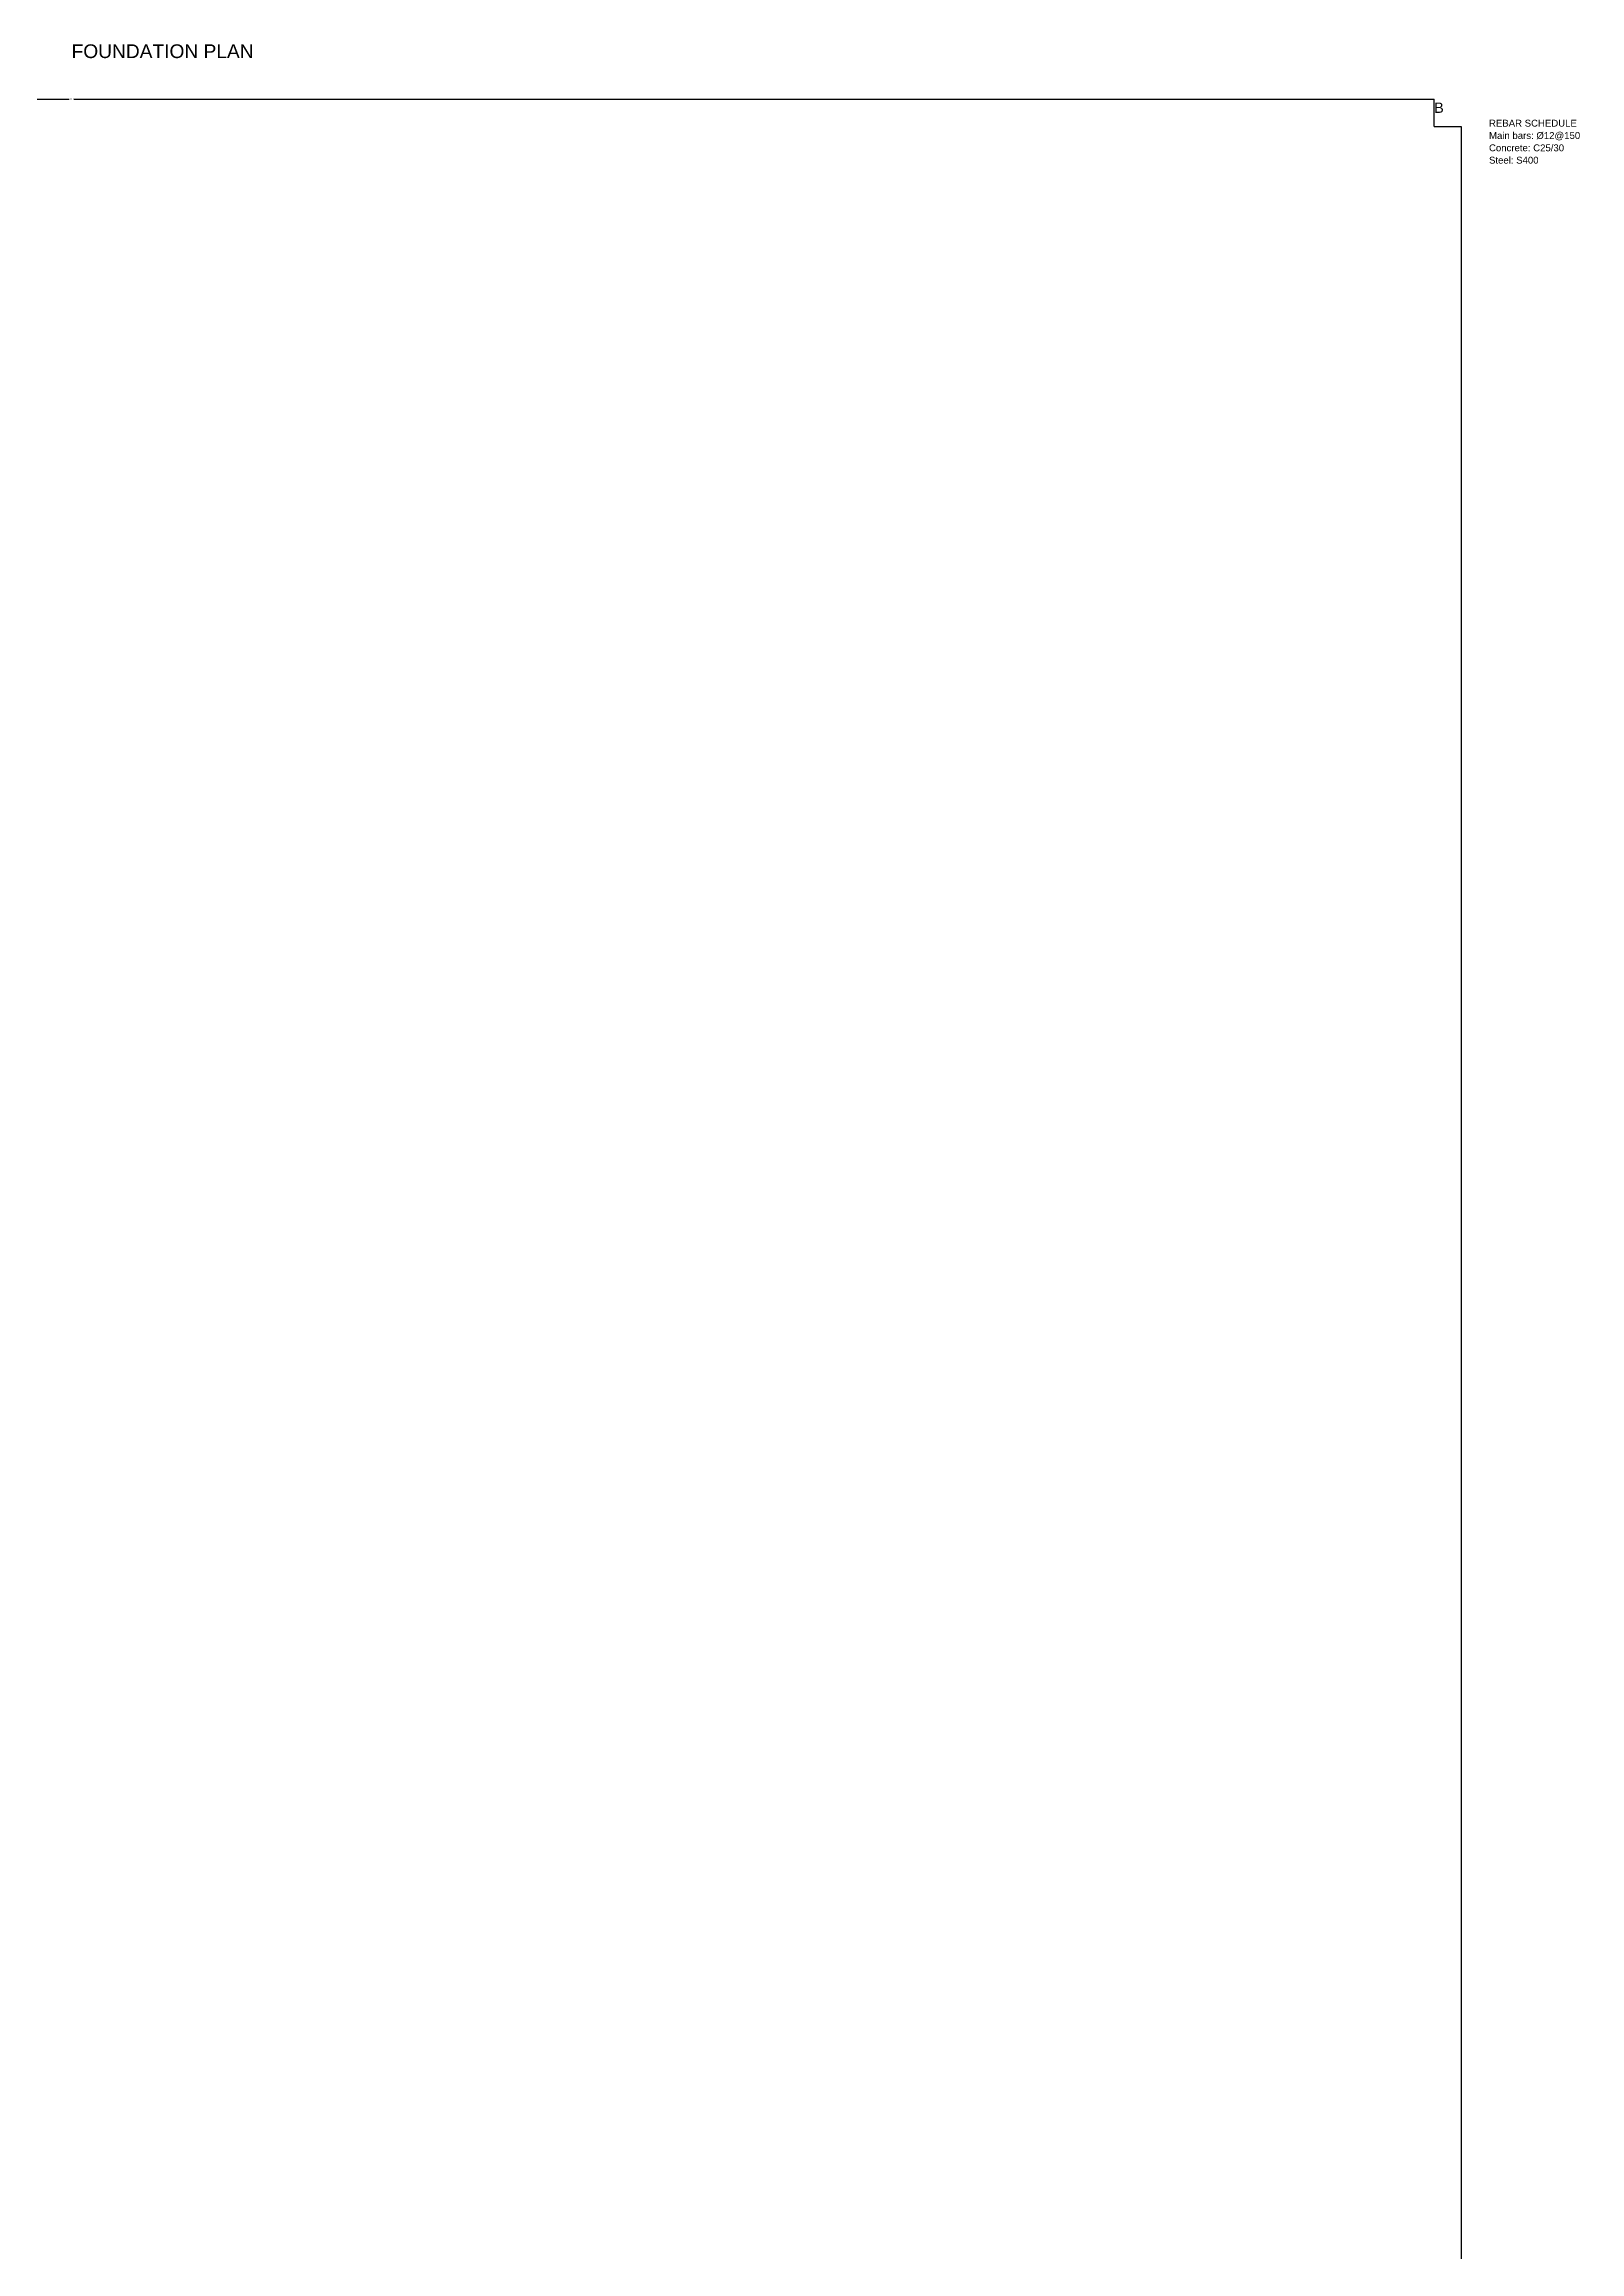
# Model space of a CAD drawing. Header units: inches. Extents: x -5298 to 11252, y 8210 to 22495.
# Drawn here: x 8444 to 10683, y 14684 to 17905 of the extents above; entities that cross this region are included whole.
import ezdxf

# ---------------------------------------------------------------- set-up
doc = ezdxf.new("R2010")
doc.units = ezdxf.units.IN
doc.header["$LTSCALE"] = 11
doc.header["$MEASUREMENT"] = 0
doc.layers.get('Defpoints').update_dxf_attribs({"color": 40})
doc.layers.add('dim', color=3, linetype='Continuous')
doc.layers.add('TXT', color=4, linetype='Continuous')
doc.styles.get("Standard").update_dxf_attribs({"font": 'arial.ttf'})
doc.dimstyles.get("Standard").update_dxf_attribs({"dimtxt": 2.5, "dimasz": 2.5, "dimexe": 1.25, "dimexo": 0.625, "dimtad": 1, "dimtxsty": 'Standard', "dimcen": 2.5, "dimazin": 3, "dimtfac": 1, "dimtmove": 0, "dimatfit": 3})

# ---------------------------------------------------------------- blocks, each defined once
blk = doc.blocks.new('_CLOSEDFILLED')
at = {"color": 0, "linetype": 'BYBLOCK'}
blk.add_solid([(-1, 0), (0, 0), (-1, 0)], dxfattribs=at)
blk = doc.blocks.new('*D2')
at = {"color": 2}
for p, q in [((6496.3, 17785.2), (6496.3, 17825.2)), ((6496.6, 17825.2), (8480, 17825.2)), ((8487, 17825.2), (10470.5, 17825.2)), ((10470.7, 17785.2), (10470.7, 17825.2))]:
    blk.add_line(p, q, dxfattribs=at)
at = {"layer": 'Defpoints'}
for p in [(6496.3, 17825.2), (6496.3, 17785.2), (10470.7, 17785.2)]:
    blk.add_point(p, dxfattribs=at)
at = {"layer": 'DIM', "color": 2, "xscale": 0.25, "yscale": 0.25, "rotation": 180}
blk.add_blockref('_CLOSEDFILLED', (6496.3, 17825.2), dxfattribs=at)
at = {"layer": 'DIM', "color": 2, "xscale": 0.25, "yscale": 0.25}
blk.add_blockref('_CLOSEDFILLED', (10470.7, 17825.2), dxfattribs=at)
at = {"layer": 'DIM', "color": 0, "insert": (8483.5, 17825.2), "char_height": 1, "attachment_point": 5}
blk.add_mtext('3974,42', dxfattribs=at)
blk = doc.blocks.new('*D4')
at = {"color": 2}
for p, q in [((10470.7, 17785.2), (10510.7, 17785.2)), ((10510.7, 14647.7), (10510.7, 17784.9)), ((10510.7, 11503.5), (10510.7, 14640.7)), ((10470.7, 11503.3), (10510.7, 11503.3))]:
    blk.add_line(p, q, dxfattribs=at)
at = {"layer": 'Defpoints'}
for p in [(10470.7, 17785.2), (10470.7, 11503.3), (10510.7, 11503.3)]:
    blk.add_point(p, dxfattribs=at)
at = {"layer": 'DIM', "color": 2, "xscale": 0.25, "yscale": 0.25}
for p, rotation in [((10510.7, 17785.2), 90), ((10510.7, 11503.3), 270)]:
    blk.add_blockref('_CLOSEDFILLED', p, dxfattribs=dict(at, rotation=rotation))
at = {"layer": 'DIM', "color": 0, "insert": (10510.7, 14644.2), "char_height": 1, "attachment_point": 5, "rotation": 90}
blk.add_mtext('6281,93', dxfattribs=at)

msp = doc.modelspace()

# ---------------------------------------------------------------- texts
at = {"layer": 'TXT', "color": 4}
for s, height, p in [('FOUNDATION PLAN', 20, (8483.521, 17885.198)), ('REBAR SCHEDULE', 10, (10550.731, 17785.198)), ('Concrete: C25/30', 10, (10550.731, 17749.198)), ('Main bars: %%c12@150', 10, (10550.731, 17767.198)), ('Steel: S400', 10, (10550.731, 17731.198))]:
    msp.add_text(s, height=height, dxfattribs=at).set_placement(p)
at = {"layer": 'TXT', "color": 3}
msp.add_text('B', height=15, dxfattribs=at).set_placement((10470.731, 17805.198))

# ---------------------------------------------------------------- dimensions: what is measured, and where the dimension line sits
at = {"layer": 'DIM', "color": 2}
dim = msp.add_linear_dim(base=(6496.312, 17825.198), p1=(6496.312, 17785.198), p2=(10470.731, 17785.198), dimstyle='Standard', dxfattribs=at)
dim.commit()
dim.dimension.update_dxf_attribs({"geometry": '*D2', "text_midpoint": (8483.521, 17825.198)})
dim = msp.add_linear_dim(base=(10510.731, 11503.269), p1=(10470.731, 11503.269), p2=(10470.731, 17785.198), angle=90, dimstyle='Standard', dxfattribs=at)
dim.commit()
dim.dimension.update_dxf_attribs({"geometry": '*D4', "text_midpoint": (10510.731, 14644.234)})

doc.saveas('drawing.dxf')
